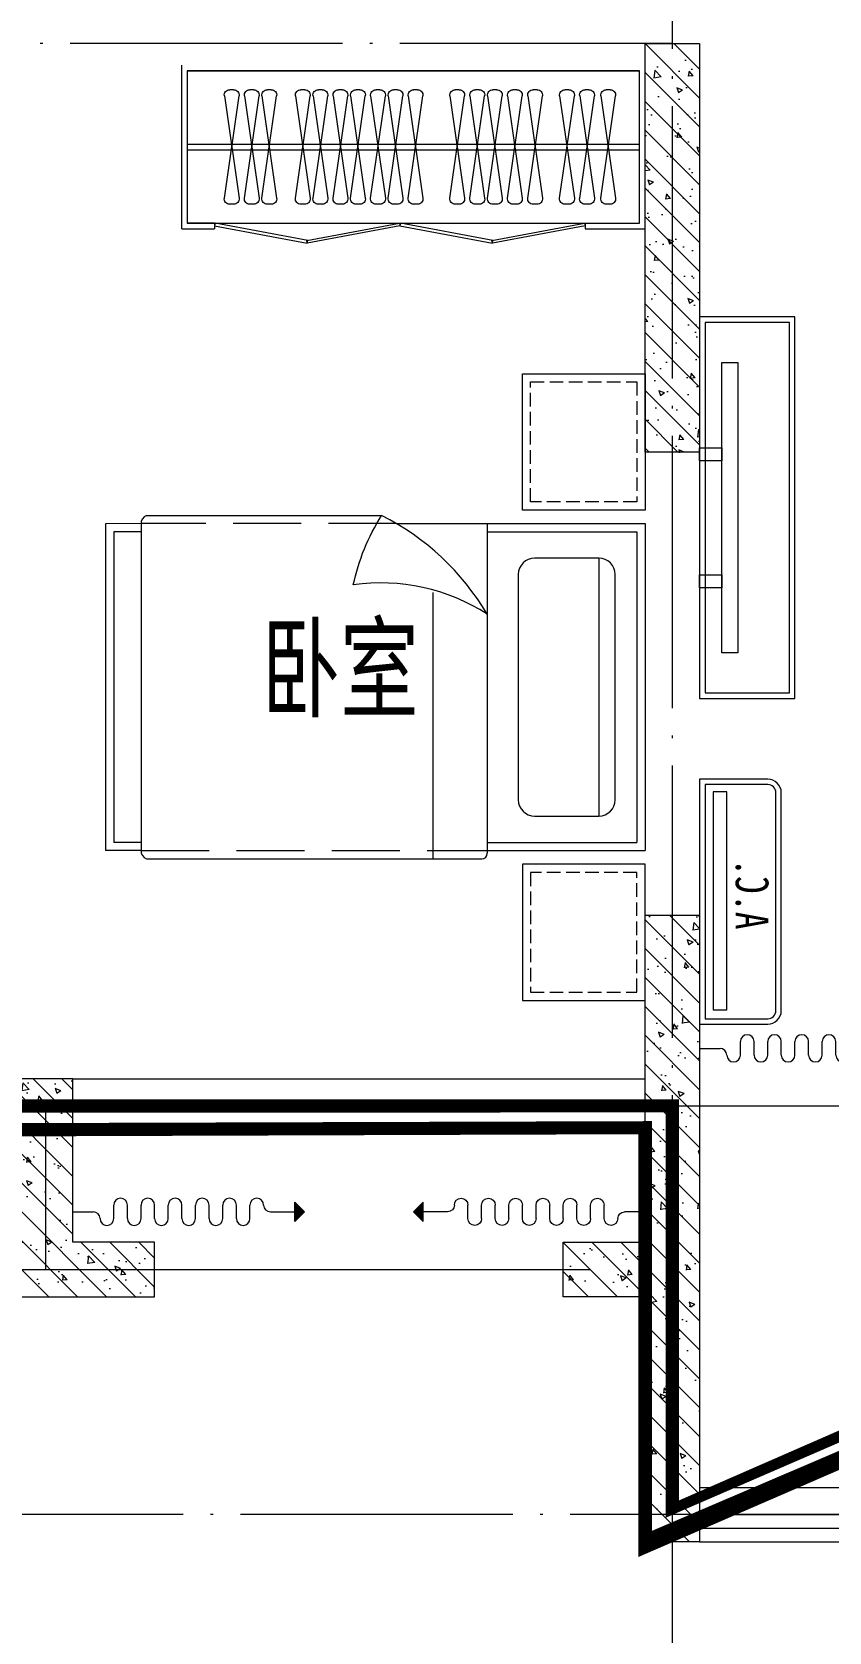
# Model space of a CAD drawing. Extents: x 5393441 to 5456441, y -1528218 to -1483673.
# Drawn here: x 5425591 to 5428516, y -1512931 to -1507058 of the extents above; entities that cross this region are included whole.
import ezdxf
from ezdxf.enums import TextEntityAlignment as Align

# ---------------------------------------------------------------- set-up
doc = ezdxf.new("R2010")
doc.units = 0
doc.header["$LTSCALE"] = 1000
doc.header["$MEASUREMENT"] = 0
doc.linetypes.add('DASH', pattern=[0.35, 0.25, -0.1])
doc.linetypes.add('DOTE', pattern=[2.4200000000000004, 2, -0.2, 0.02, -0.2])
for name, color, linetype, lineweight in [('DOTE', 250, 'DOTE', 5), ('fd', 4, 'Continuous', 5), ('PUB_TEXT', 7, 'Continuous', 5), ('RAIL', 163, 'Continuous', 5), ('WINDOW', 4, 'Continuous', 5), ('剪力墙', 2, 'Continuous', 15), ('剪力墙填充', 8, 'Continuous', 5), ('家具', 159, 'Continuous', 5), ('面积', 190, 'Continuous', 5)]:
    doc.layers.add(name, color=color, linetype=linetype, lineweight=lineweight)
doc.styles.add('_TCH_SPACE', font='simplex_.ttf', dxfattribs={"height": 5, "bigfont": 'GBCBIG'})
doc.styles.add('DIM_FONT', font='细黑一简.ttf', dxfattribs={"width": 0.8})
doc.styles.add('HZ', font='SimSun.ttf', dxfattribs={"width": 0.8, "height": 1.2})
pattern_1 = [(135.0000000166486, (5909537.566687189, 5985.961598103284), (53.03300857358112, 53.033008604401), []), (130.0000000166486, (5909537.566687189, 5985.961598103284), (-215.1780547747558, -18.82564055730339), [22.5, -247.5]), (185.0000000166486, (5909537.566687189, 5985.961598103284), (41.62540001833007, 225.6576401220987), [18, -198]), (79.5486000166486, (5909519.63518319, 5984.392796098022), (-173.5528145743061, 206.8318625678564), [19.12205699999995, -210.3426335999996]), (133.8158000166486, (5909537.566687171, 6045.961598103284), (-320.1723145732648, -49.65570439173874), [33.75, -371.25]), (83.3644000166486, (5909510.885663672, 6041.823605995509), (-280.3988117495266, 292.2353611886563), [28.68308639999995, -315.5138999999992]), (188.8158000166486, (5909537.566687171, 6045.961598103284), (-280.3985836250038, 292.2355801961212), [27, -297]), (159.0000000166486, (5909507.566687176, 6030.961598094553), (-179.0721156004415, -120.7856672516351), [22.5, -247.5]), (214.0000000166486, (5909507.566687176, 6030.961598094553), (-72.99459963968714, 217.5450134928457), [17.99999999999999, -197.9999999999999]), (108.5486000166486, (5909492.644017278, 6020.896116290241), (-252.0667886025625, 96.759148939742), [19.122057, -210.3426336]), (142.5000000166486, (5909537.566687189, 5985.961598103284), (-3.647956624206154, 99.86815614833344), [0, -195.6, 0, -201, 0, -198.75]), (172.5000000166486, (5909537.566687189, 5985.961598103284), (-78.92086126702615, 118.3235135417758), [0, -114.6, 0, -191.1, 0, -75.75]), (212.5000000166486, (5909604.466687188, 5985.961598122725), (-160.1467308497566, -6.766461566848198), [0, -75, 0, -234, 0, -310.5]), (222.5000000166486, (5909634.466687188, 5985.961598131456), (-174.9558508114422, 30.03149464885791), [0, -97.5, 0, -155.4, 0, -220.5])]

# ---------------------------------------------------------------- blocks, each defined once
blk = doc.blocks.new('ytjhgkj')
at = {"layer": '家具', "ltscale": 0.5}
blk.add_lwpolyline([(34949.42200023276, 26115.78217387347), (34599.42200023276, 26115.78217387347), (34599.42200023276, 27515.78217387347), (34949.42200023276, 27515.78217387347)], close=True, dxfattribs=at)
at = {"layer": '家具', "color": 251, "ltscale": 40}
for points in [[(34929.42200023276, 26135.78217387347), (34619.42200023276, 26135.78217387347), (34619.42200023276, 27495.78217387347), (34929.42200023276, 27495.78217387347)], [(34739.41414774628, 27348.91477382826), (34681.28702183755, 27348.91477382826), (34681.28702183755, 26282.64944328725), (34739.41414774628, 26282.64944328725)], [(34681.28702183755, 27110.15441524234), (34599.42202354333, 27110.15441524234), (34599.42202354333, 27062.23665620092), (34681.28702183755, 27062.23665620092)], [(34681.28702183755, 26643.83288781889), (34599.42202354333, 26643.83288781889), (34599.42202354333, 26595.91512877747), (34681.28702183755, 26595.91512877747)]]:
    blk.add_lwpolyline(points, close=True, dxfattribs=at)
blk = doc.blocks.new('A$C2D724C6D')
at = {"layer": '家具', "ltscale": 0.5}
blk.add_lwpolyline([(49.99992823439243, 299.9999716153252), (849.9999282343852, 299.9999716153252, -0.414213562373095), (899.9999282343852, 249.9999716153252), (899.9999282343924, -2.838467480614781e-05), (-7.176560757216066e-05, -2.838467480614781e-05), (-7.176560757216066e-05, 249.9999716153252, -0.414213562373095)], format="xyb", close=True, dxfattribs=at)
at = {"layer": '家具', "color": 251, "ltscale": 40}
blk.add_lwpolyline([(49.99992823439243, 279.9999716153252), (849.9999282343852, 279.9999716153252, -0.4142135623730951), (879.9999282343852, 249.9999716153252), (879.9999282343924, 19.99997161532519), (19.99992823439243, 19.99997161532519), (19.99992823439243, 249.9999716153252, -0.4142135623730951)], format="xyb", close=True, dxfattribs=at)
blk.add_lwpolyline([(52.93805321354012, 49.9135711810668), (52.93805321354012, 99.9135711810668), (852.9380532135401, 99.9135711810668), (852.9380532135401, 49.9135711810668)], close=True, dxfattribs=at)
at = {"layer": '家具', "color": 251, "ltscale": 40, "style": 'HZ', "width": 0.8}
blk.add_text('A.C.', height=120, rotation=6.403302346886927e-06, dxfattribs=at).set_placement((347.6398743229729, 132.7092034386401))
blk = doc.blocks.new('yigui 321')
at = {"layer": '家具'}
for p, q in [((1503075.748598679, 324974.610068831), (1503075.748598609, 325574.6100688375)), ((1504755.748593681, 325554.6100691526), (1503095.748598612, 325554.6100688336)), ((1504775.748593749, 324974.6100691549), (1504775.74859369, 325574.610069046)), ((1503095.748598679, 324974.6100688336), (1503075.748598679, 324974.610068831)), ((1503295.748575049, 324994.6100688481), (1503095.748598677, 324994.6100688496)), ((1503295.748575051, 324974.6100688481), (1503095.748598679, 324974.6100688496)), ((1503295.748575049, 324994.6100688481), (1503295.748575051, 324974.6100688481)), ((1504655.748574943, 324994.6100690064), (1504755.748593746, 324994.6100691526)), ((1504655.748574943, 324994.6100690064), (1504655.748574945, 324974.6100690064)), ((1504655.748574943, 324994.6100689119), (1504655.748574945, 324974.6100690064)), ((1504775.748593749, 324974.6100691549), (1504655.748574945, 324974.6100690064))]:
    blk.add_line(p, q, dxfattribs=at)
at = {"layer": '家具', "color": 8}
for p, q in [((1503203.673779539, 325484.6100688783), (1503217.986457004, 325484.61006888)), ((1503281.55407831, 325484.6100688874), (1503295.866755775, 325484.610068889)), ((1503355.144769679, 325484.610068896), (1503369.457447145, 325484.6100688977)), ((1503471.963266066, 325484.6100689095), (1503486.275943531, 325484.6100689112)), ((1503546.32236321, 325484.6100689183), (1503560.635040675, 325484.6100689199)), ((1503619.913054579, 325484.6100689268), (1503634.225732045, 325484.6100689285)), ((1503684.304761305, 325484.6100689343), (1503698.61743877, 325484.610068936)), ((1503757.895452674, 325484.6100689428), (1503772.20813014, 325484.6100689445)), ((1503910.748977056, 325484.6100689606), (1503925.061654521, 325484.6100689623)), ((1503984.339668425, 325484.6100689693), (1503998.65234589, 325484.6100689709)), ((1504048.731375151, 325484.6100689767), (1504063.044052616, 325484.6100689783)), ((1504122.32206652, 325484.6100689853), (1504136.634743985, 325484.6100689869)), ((1504186.713773246, 325484.6100689928), (1504201.026450711, 325484.6100689944)), ((1504260.304464615, 325484.6100690013), (1504274.617142081, 325484.610069003)), ((1504324.696171341, 325484.6100690088), (1504339.008848806, 325484.6100690105)), ((1504447.70761234, 325484.6100690232), (1504462.020289805, 325484.6100690248)), ((1504512.099319066, 325484.6100690307), (1504526.411996531, 325484.6100690324)), ((1504585.690010435, 325484.6100690392), (1504600.002687901, 325484.6100690408)), ((1503237.811015021, 325461.9667944805), (1503183.849221572, 325087.2533432778)), ((1503237.811015064, 325087.2533432841), (1503183.849221528, 325461.9667944742)), ((1503315.691313792, 325461.9667944896), (1503261.729520342, 325087.2533432869)), ((1503315.691313835, 325087.2533432932), (1503261.729520299, 325461.9667944833)), ((1503389.282005161, 325461.9667944981), (1503335.320211712, 325087.2533432955)), ((1503389.282005205, 325087.2533433017), (1503335.320211668, 325461.9667944919)), ((1503506.100501548, 325461.9667945118), (1503452.138708099, 325087.253343309)), ((1503506.100501591, 325087.2533433153), (1503452.138708055, 325461.9667945055)), ((1503580.459598691, 325461.9667945204), (1503526.497805242, 325087.2533433177)), ((1503580.459598735, 325087.253343324), (1503526.497805198, 325461.9667945142)), ((1503654.050290061, 325461.9667945289), (1503600.088496611, 325087.2533433263)), ((1503654.050290104, 325087.2533433325), (1503600.088496568, 325461.9667945227)), ((1503718.441996786, 325461.9667945365), (1503664.480203338, 325087.2533433338)), ((1503718.44199683, 325087.2533433401), (1503664.480203294, 325461.9667945302)), ((1503792.032688156, 325461.966794545), (1503738.070894707, 325087.2533433423)), ((1503792.0326882, 325087.2533433486), (1503738.070894663, 325461.9667945388)), ((1503944.886212537, 325461.9667945628), (1503890.924419088, 325087.2533433601)), ((1503944.886212581, 325087.2533433664), (1503890.924419044, 325461.9667945565)), ((1504018.476903907, 325461.9667945714), (1503964.515110457, 325087.2533433687)), ((1504018.47690395, 325087.253343375), (1503964.515110414, 325461.9667945651)), ((1504082.868610632, 325461.9667945789), (1504028.906817183, 325087.2533433762)), ((1504082.868610676, 325087.2533433824), (1504028.90681714, 325461.9667945726)), ((1504156.459302002, 325461.9667945875), (1504102.497508552, 325087.2533433848)), ((1504156.459302045, 325087.2533433911), (1504102.497508509, 325461.9667945812)), ((1504220.851008727, 325461.9667945949), (1504166.889215278, 325087.2533433922)), ((1504220.851008771, 325087.2533433985), (1504166.889215235, 325461.9667945887)), ((1504294.441700097, 325461.9667946036), (1504240.479906647, 325087.2533434008)), ((1504294.44170014, 325087.2533434071), (1504240.479906604, 325461.9667945973)), ((1504358.833406822, 325461.966794611), (1504304.871613374, 325087.2533434083)), ((1504358.833406866, 325087.2533434146), (1504304.87161333, 325461.9667946047)), ((1504481.844847822, 325461.9667946253), (1504427.883054372, 325087.2533434226)), ((1504481.844847865, 325087.2533434289), (1504427.883054329, 325461.966794619)), ((1504546.236554547, 325461.9667946328), (1504492.274761098, 325087.2533434301)), ((1504546.236554591, 325087.2533434364), (1504492.274761055, 325461.9667946266)), ((1504619.827245917, 325461.9667946414), (1504565.865452467, 325087.2533434387)), ((1504619.82724596, 325087.253343445), (1504565.865452424, 325461.9667946351)), ((1504755.748593712, 325284.6100691526), (1503095.748598643, 325284.6100688496)), ((1504755.748593715, 325264.6100691526), (1503095.748598645, 325264.6100688496)), ((1503203.673779588, 325064.6100688783), (1503217.986457053, 325064.61006888)), ((1503281.554078359, 325064.6100688874), (1503295.866755824, 325064.610068889)), ((1503355.144769728, 325064.610068896), (1503369.457447194, 325064.6100688977)), ((1503471.963266115, 325064.6100689095), (1503486.27594358, 325064.6100689112)), ((1503546.322363259, 325064.6100689183), (1503560.635040724, 325064.6100689199)), ((1503619.913054628, 325064.6100689268), (1503634.225732093, 325064.6100689285)), ((1503684.304761354, 325064.6100689343), (1503698.617438819, 325064.610068936)), ((1503757.895452723, 325064.6100689428), (1503772.208130189, 325064.6100689445)), ((1503910.748977104, 325064.6100689606), (1503925.06165457, 325064.6100689623)), ((1503984.339668473, 325064.6100689693), (1503998.652345939, 325064.6100689709)), ((1504048.7313752, 325064.6100689767), (1504063.044052665, 325064.6100689783)), ((1504122.322066569, 325064.6100689853), (1504136.634744034, 325064.6100689869)), ((1504186.713773295, 325064.6100689928), (1504201.02645076, 325064.6100689944)), ((1504260.304464664, 325064.6100690013), (1504274.617142129, 325064.610069003)), ((1504324.69617139, 325064.6100690088), (1504339.008848855, 325064.6100690105)), ((1504447.707612389, 325064.6100690232), (1504462.020289854, 325064.6100690248)), ((1504512.099319115, 325064.6100690307), (1504526.41199658, 325064.6100690324)), ((1504585.690010484, 325064.6100690392), (1504600.002687949, 325064.6100690408))]:
    blk.add_line(p, q, dxfattribs=at)
at = {"layer": '家具'}
for points in [[(1504755.748593746, 324994.6100691526), (1503095.748598687, 324994.6100688496), (1503095.748598622, 325554.610068811), (1504755.748593681, 325554.610069114)], [(1503295.74857505, 324984.7779708306), (1503635.74857503, 324921.6757042198), (1503637.573362296, 324931.5078022377), (1503297.573362316, 324994.6100688483)], [(1503975.748574995, 324984.7779709098), (1503635.74857503, 324921.6757042198), (1503633.923787761, 324931.5078022372), (1503973.923787726, 324994.610068927)], [(1503975.748574999, 324984.7779709098), (1504315.748574979, 324921.6757042989), (1504317.573362245, 324931.5078023169), (1503977.573362265, 324994.6100689275)], [(1504655.748574944, 324984.7779709889), (1504315.748574979, 324921.6757042989), (1504313.92378771, 324931.5078023164), (1504653.923787676, 324994.6100690062)]]:
    blk.add_lwpolyline(points, close=True, dxfattribs=at)
at = {"layer": '家具', "color": 8}
for centre, start, end in [((1503203.673779541, 325464.6100688783), 90.00000001334021, 187.594643355809), ((1503217.986457007, 325464.61006888), 352.4053566591773, 90.00000001334021), ((1503281.554078312, 325464.6100688874), 90.00000001334021, 187.594643355809), ((1503295.866755778, 325464.610068889), 352.4053566591773, 90.00000001334021), ((1503355.144769681, 325464.610068896), 90.00000001334021, 187.594643355809), ((1503369.457447147, 325464.6100688977), 352.4053566591773, 90.00000001334021), ((1503471.963266068, 325464.6100689095), 90.00000001334021, 187.594643355809), ((1503486.275943534, 325464.6100689112), 352.4053566591773, 90.00000001334021), ((1503546.322363212, 325464.6100689183), 90.00000001334021, 187.594643355809), ((1503560.635040677, 325464.6100689199), 352.4053566591773, 90.00000001334021), ((1503619.913054581, 325464.6100689268), 90.00000001334021, 187.594643355809), ((1503634.225732047, 325464.6100689285), 352.4053566591773, 90.00000001334021), ((1503684.304761307, 325464.6100689343), 90.00000001334021, 187.594643355809), ((1503698.617438772, 325464.610068936), 352.4053566591773, 90.00000001334021), ((1503757.895452676, 325464.6100689428), 90.00000001334021, 187.594643355809), ((1503772.208130142, 325464.6100689445), 352.4053566591773, 90.00000001334021), ((1503910.748977058, 325464.6100689606), 90.00000001334021, 187.594643355809), ((1503925.061654523, 325464.6100689623), 352.4053566591773, 90.00000001334021), ((1503984.339668427, 325464.6100689693), 90.00000001334021, 187.594643355809), ((1503998.652345893, 325464.6100689709), 352.4053566591773, 90.00000001334021), ((1504048.731375153, 325464.6100689767), 90.00000001334021, 187.594643355809), ((1504063.044052618, 325464.6100689783), 352.4053566591773, 90.00000001334021), ((1504122.322066522, 325464.6100689853), 90.00000001334021, 187.594643355809), ((1504136.634743988, 325464.6100689869), 352.4053566591773, 90.00000001334021), ((1504186.713773248, 325464.6100689928), 90.00000001334021, 187.594643355809), ((1504201.026450713, 325464.6100689944), 352.4053566591773, 90.00000001334021), ((1504260.304464617, 325464.6100690013), 90.00000001334021, 187.594643355809), ((1504274.617142083, 325464.610069003), 352.4053566591773, 90.00000001334021), ((1504324.696171343, 325464.6100690088), 90.00000001334021, 187.594643355809), ((1504339.008848808, 325464.6100690105), 352.4053566591773, 90.00000001334021), ((1504447.707612342, 325464.6100690232), 90.00000001334021, 187.594643355809), ((1504462.020289808, 325464.6100690248), 352.4053566591773, 90.00000001334021), ((1504512.099319068, 325464.6100690307), 90.00000001334021, 187.594643355809), ((1504526.411996533, 325464.6100690324), 352.4053566591773, 90.00000001334021), ((1504585.690010437, 325464.6100690392), 90.00000001334021, 187.594643355809), ((1504600.002687903, 325464.6100690408), 352.4053566591773, 90.00000001334021), ((1503203.673779586, 325084.6100688783), 172.4053566591773, 270), ((1503217.986457051, 325084.61006888), 270, 7.594643355809026), ((1503281.554078356, 325084.6100688874), 172.4053566591773, 270), ((1503295.866755822, 325084.610068889), 270, 7.594643355809026), ((1503355.144769726, 325084.610068896), 172.4053566591773, 270), ((1503369.457447191, 325084.6100688977), 270, 7.594643355809026), ((1503471.963266113, 325084.6100689095), 172.4053566591773, 270), ((1503486.275943578, 325084.6100689112), 270, 7.594643355809026), ((1503546.322363256, 325084.6100689183), 172.4053566591773, 270), ((1503560.635040722, 325084.6100689199), 270, 7.594643355809026), ((1503619.913054625, 325084.6100689268), 172.4053566591773, 270), ((1503634.225732091, 325084.6100689285), 270, 7.594643355809026), ((1503684.304761351, 325084.6100689343), 172.4053566591773, 270), ((1503698.617438817, 325084.610068936), 270, 7.594643355809026), ((1503757.89545272, 325084.6100689428), 172.4053566591773, 270), ((1503772.208130186, 325084.6100689445), 270, 7.594643355809026), ((1503910.748977102, 325084.6100689606), 172.4053566591773, 270), ((1503925.061654567, 325084.6100689623), 270, 7.594643355809026), ((1503984.339668471, 325084.6100689693), 172.4053566591773, 270), ((1503998.652345937, 325084.6100689709), 270, 7.594643355809026), ((1504048.731375197, 325084.6100689767), 172.4053566591773, 270), ((1504063.044052663, 325084.6100689783), 270, 7.594643355809026), ((1504122.322066566, 325084.6100689853), 172.4053566591773, 270), ((1504136.634744032, 325084.6100689869), 270, 7.594643355809026), ((1504186.713773292, 325084.6100689928), 172.4053566591773, 270), ((1504201.026450758, 325084.6100689944), 270, 7.594643355809026), ((1504260.304464661, 325084.6100690013), 172.4053566591773, 270), ((1504274.617142127, 325084.610069003), 270, 7.594643355809026), ((1504324.696171387, 325084.6100690088), 172.4053566591773, 270), ((1504339.008848853, 325084.6100690105), 270, 7.594643355809026), ((1504447.707612386, 325084.6100690232), 172.4053566591773, 270), ((1504462.020289852, 325084.6100690248), 270, 7.594643355809026), ((1504512.099319112, 325084.6100690307), 172.4053566591773, 270), ((1504526.411996578, 325084.6100690324), 270, 7.594643355809026), ((1504585.690010481, 325084.6100690392), 172.4053566591773, 270), ((1504600.002687947, 325084.6100690408), 270, 7.594643355809026)]:
    blk.add_arc(centre, 20, start, end, dxfattribs=at)
at = {"layer": '家具', "color": 8, "style": 'DIM_FONT', "width": 0.6999999999534339, "flags": 9}
for tag, p, rotation in [('YSIZE', (1503209.480118298, 325259.610068879), 4.764361865560209e-09), ('XSIZE', (1503209.480118298, 325259.610068879), 4.764361865560209e-09), ('YSIZE', (1503360.951108438, 325259.6100688966), 9.528723731120417e-09), ('XSIZE', (1503360.951108438, 325259.6100688966), 9.528723731120417e-09), ('YSIZE', (1503477.769604825, 325259.6100689102), 9.528723731120417e-09), ('XSIZE', (1503477.769604825, 325259.6100689102), 9.528723731120417e-09), ('YSIZE', (1503552.128701969, 325259.6100689189), 4.764361865560209e-09), ('XSIZE', (1503552.128701969, 325259.6100689189), 4.764361865560209e-09), ('YSIZE', (1503625.719393338, 325259.6100689275), 9.528723731120417e-09), ('XSIZE', (1503625.719393338, 325259.6100689275), 9.528723731120417e-09), ('YSIZE', (1503690.111100064, 325259.610068935), 4.764361865560209e-09), ('XSIZE', (1503690.111100064, 325259.610068935), 4.764361865560209e-09), ('YSIZE', (1503763.701791433, 325259.6100689435), 9.528723731120417e-09), ('XSIZE', (1503763.701791433, 325259.6100689435), 9.528723731120417e-09), ('YSIZE', (1503916.555315814, 325259.6100689613), 4.764361865560209e-09), ('XSIZE', (1503916.555315814, 325259.6100689613), 4.764361865560209e-09), ('YSIZE', (1503990.146007184, 325259.6100689699), 4.764361865560209e-09), ('XSIZE', (1503990.146007184, 325259.6100689699), 4.764361865560209e-09), ('YSIZE', (1504054.53771391, 325259.6100689774), 4.764361865560209e-09), ('XSIZE', (1504054.53771391, 325259.6100689774), 4.764361865560209e-09), ('YSIZE', (1504128.128405279, 325259.610068986), 4.764361865560209e-09), ('XSIZE', (1504128.128405279, 325259.610068986), 4.764361865560209e-09), ('YSIZE', (1504192.520112005, 325259.6100689935), 4.764361865560209e-09), ('XSIZE', (1504192.520112005, 325259.6100689935), 4.764361865560209e-09), ('YSIZE', (1504266.110803374, 325259.610069002), 4.764361865560209e-09), ('XSIZE', (1504266.110803374, 325259.610069002), 4.764361865560209e-09), ('YSIZE', (1504330.5025101, 325259.6100690095), 4.764361865560209e-09), ('XSIZE', (1504330.5025101, 325259.6100690095), 4.764361865560209e-09), ('YSIZE', (1504453.513951099, 325259.6100690239), 4.764361865560209e-09), ('XSIZE', (1504453.513951099, 325259.6100690239), 4.764361865560209e-09), ('YSIZE', (1504517.905657825, 325259.6100690313), 9.528723731120417e-09), ('XSIZE', (1504517.905657825, 325259.6100690313), 9.528723731120417e-09), ('YSIZE', (1504591.496349194, 325259.6100690399), 4.764361865560209e-09), ('XSIZE', (1504591.496349194, 325259.6100690399), 4.764361865560209e-09)]:
    blk.add_attdef(tag, p, '', height=0.5, rotation=rotation, dxfattribs=at)
for tag in ['YSIZE', 'XSIZE']:
    blk.add_attdef(tag, (1503287.360417069, 325259.6100688881), '', height=0.5, dxfattribs=at)
blk = doc.blocks.new('bed3')
at = {"layer": '家具'}
for p, q in [((1210394.094669827, -496224.3818300155), (1210394.094669827, -495312.0703545914)), ((1210394.094669827, -495312.0703545914), (1211594.120669827, -495312.070354498)), ((1210424.094669827, -495342.0703545914), (1211564.120669827, -495342.070354498)), ((1210424.094669827, -495891.1655459416), (1210424.094669827, -495342.0703545914)), ((1211564.120669827, -495891.1655458482), (1211564.120669827, -495342.070354498)), ((1211594.120669827, -495891.1655458482), (1211594.120669827, -495312.070354498)), ((1210520.715806596, -495481.9261217935), (1211467.499533057, -495481.9261217001)), ((1210394.127878925, -495891.1655459416), (1211604.120669827, -495891.1655458482)), ((1211624.120669827, -497142.0286346779), (1211624.120669827, -495911.1655458482)), ((1210646.710605355, -496091.5439642526), (1211624.120669827, -496091.543964159)), ((1210364.094669827, -497142.028634771), (1210364.094669827, -496279.130802315)), ((1210394.123699336, -497162.0283123315), (1211594.120669827, -497162.0286322164)), ((1210394.123835272, -497162.0283123318), (1210394.127878925, -497292.0286347712)), ((1210424.123699351, -497162.0283197158), (1210424.126914422, -497262.0286347712)), ((1211564.120669827, -497162.0286346779), (1211564.120669827, -497262.0286346779)), ((1211594.120669827, -497162.0286346779), (1211594.120669827, -497292.0286346779)), ((1210394.127878925, -497292.0286347712), (1211594.120669827, -497292.0286346779)), ((1210424.126914422, -497262.0286347712), (1211564.120669827, -497262.0286346779))]:
    blk.add_line(p, q, dxfattribs=at)
at = {"layer": '家具', "linetype": 'DASH'}
for p, q in [((1211594.120669827, -497162.0286346779), (1211594.120669827, -495891.1655458482)), ((1210394.094669827, -496224.3818300155), (1210394.123835272, -497162.0283123318))]:
    blk.add_line(p, q, dxfattribs=at)
at = {"layer": '家具'}
blk.add_lwpolyline([(1210520.715806596, -495481.9261217935), (1210520.715806596, -495717.3234987406, 0.4142135623730953), (1210580.715806596, -495777.3234987406), (1211407.499533057, -495777.3234986472, 0.414213562373095), (1211467.499533057, -495717.3234986472), (1211467.499533057, -495481.9261217001, 0.414213562373095), (1211407.499533057, -495421.9261217001), (1210580.715806596, -495421.9261217935, 0.414213562373095)], format="xyb", close=True, dxfattribs=at)
blk.add_lwpolyline([(1210726.739818958, -495891.1655459416, 0.1803020398392493), (1210618.732801067, -496382.8613877816, -0.08863692969021798), (1210364.222651679, -496279.1347507581, 28871.27155084922)], format="xyb", dxfattribs=at)
for centre, radius, start, end in [((1211207.359077287, -496703.606658238), 943.9573255325126, 120.6074670314294, 153.2773086982753), ((1211604.120669827, -495911.1655458482), 20, 0, 90), ((1210392.883249238, -497131.3470504247), 30.70632750165869, 200.3566406230752, 272.3152198993276), ((1211595.357698844, -497131.3841744312), 30.66941528179127, 267.6883884876952, 339.691740060469)]:
    blk.add_arc(centre, radius, start, end, dxfattribs=at)
blk = doc.blocks.new('dgfgf')
at = {"layer": '家具'}
blk.add_lwpolyline([(7597.416674697219, -62676.15392832961), (7147.416674697219, -62676.15392832962), (7147.41667469719, -63176.15392832961), (7597.416674697219, -63176.15392832962), (7597.416674697219, -62676.15392832961), (7517.416674697219, -62676.1539283296)], dxfattribs=at)
at = {"layer": '家具', "color": 251, "linetype": 'DASH', "ltscale": 0.2}
blk.add_lwpolyline([(7567.416674697248, -62706.1539283296), (7177.416674697248, -62706.1539283296), (7177.416674697248, -63146.1539283296), (7567.416674697248, -63146.1539283296)], close=True, dxfattribs=at)
blk = doc.blocks.new('A$C50400A6F')
at = {"layer": '家具'}
blk.add_hatch(color=256, dxfattribs=at).paths.add_polyline_path([(814.6446048791113, 14.64463077617984), (814.6446048791113, 85.35530889483925), (849.999943938441, 49.99996983550955)])
for p, q in [((149.999943938441, 24.99996983550955), (149.999943938441, 74.99996983550955)), ((199.999943938441, 24.99996983550955), (199.999943938441, 74.99996983550955)), ((249.999943938441, 24.99996983550955), (249.999943938441, 74.99996983550955)), ((299.999943938441, 24.99996983550955), (299.999943938441, 74.99996983550955)), ((349.999943938441, 24.99996983550955), (349.999943938441, 74.99996983550955)), ((399.999943938441, 24.99996983550955), (399.999943938441, 74.99996983550955)), ((449.999943938441, 24.99996983550955), (449.999943938441, 74.99996983550955)), ((499.999943938441, 24.99996983550955), (499.999943938441, 74.99996983550955)), ((549.999943938441, 24.99996983550955), (549.999943938441, 74.99996983550955)), ((599.999943938441, 24.99996983550955), (599.999943938441, 74.99996983550955)), ((649.999943938441, 24.99996983550955), (649.999943938441, 74.99996983550955)), ((699.999943938441, 74.99996983550955), (699.999943938441, 74.99996983550955)), ((849.999943938441, 49.99996983550955), (814.6446048791113, 85.35530889483925)), ((814.6446048791113, 14.64463077617984), (814.644604879104, 85.35530889484653)), ((-5.606155900750309e-05, 49.99996983550955), (74.99994393844099, 49.99996983550955)), ((99.99994393844099, 24.99996983550955), (99.99994393844099, 24.99996983550955)), ((724.999943938441, 49.99996983550955), (814.644604879104, 49.99996983550955)), ((849.999943938441, 49.99996983550955), (814.6446048791113, 14.64463077617984))]:
    blk.add_line(p, q, dxfattribs=at)
for centre, start, end in [((174.999943938441, 74.99996983550955), 0, 180), ((274.999943938441, 74.99996983550955), 0, 180), ((374.999943938441, 74.99996983550955), 0, 180), ((474.999943938441, 74.99996983550955), 0, 180), ((574.999943938441, 74.99996983550955), 0, 180), ((674.999943938441, 74.99996983550955), 0, 180), ((724.999943938441, 74.99996983550955), 180, 270), ((74.99994393844099, 24.99996983550955), 0, 90), ((124.999943938441, 24.99996983550955), 180, 0), ((224.999943938441, 24.99996983550955), 180, 0), ((324.999943938441, 24.99996983550955), 180, 0), ((424.999943938441, 24.99996983550955), 180, 0), ((524.999943938441, 24.99996983550955), 180, 0), ((624.999943938441, 24.99996983550955), 180, 0)]:
    blk.add_arc(centre, 25, start, end, dxfattribs=at)
blk = doc.blocks.new('jianliqiang')
at = {"layer": '剪力墙填充'}
h = blk.add_hatch(dxfattribs=at)
h.set_pattern_fill('钢筋混凝土', color=256, scale=30, style=0)
h.set_pattern_definition(pattern_1)
h.paths.add_polyline_path([(3238072.603506895, -531867.5624371248), (3238072.603507025, -533367.5624371248), (3237872.597680151, -533367.5364369587), (3237872.59767979, -531867.5624371727)])
h = blk.add_hatch(dxfattribs=at)
h.set_pattern_fill('钢筋混凝土', color=256, scale=30, style=0)
h.set_pattern_definition(pattern_1)
h.paths.add_polyline_path([(3235072.603511647, -533867.5624207046), (3234872.603506584, -533867.5624207449), (3234872.603506962, -535667.5624207449), (3234172.603513712, -535667.5624208832), (3234172.603513886, -536267.5624380196), (3234072.603513003, -536267.5624380421), (3234072.603513049, -536467.5624380454), (3234372.603513053, -536467.5624381257), (3234372.603512933, -535867.562438081), (3235572.603579616, -535867.5624378102), (3235572.603512423, -536467.562437623), (3236072.603510561, -536467.5624376845), (3236072.603510514, -536267.5624376845), (3235772.603512979, -536267.5624377548), (3235772.60351279, -535667.5624377681), (3235072.603512301, -535667.56242072)])
h = blk.add_hatch(dxfattribs=at)
h.set_pattern_fill('钢筋混凝土', color=256, scale=30, style=0)
h.set_pattern_definition([(135.0000000166486, (6804747.429164096, 0.001013596076518297), (53.03300857358112, 53.033008604401), []), (130.0000000166486, (6804747.429164096, 0.001013596076518297), (-215.1780547747558, -18.82564055730339), [22.5, -247.5]), (185.0000000166486, (6804747.429164096, 0.001013596076518297), (41.62540001833007, 225.6576401220987), [18, -198]), (79.5486000166486, (6804729.497660098, -1.567788408952765), (-173.5528145743061, 206.8318625678564), [19.122057, -210.3426336]), (133.8158000166486, (6804747.429164079, 60.00101359607652), (-320.1723145732648, -49.65570439173874), [33.75, -371.25]), (83.36440001664859, (6804720.74814058, 55.86302148841787), (-280.3988117495266, 292.2353611886563), [28.68308639999999, -315.5138999999998]), (188.8158000166486, (6804747.429164079, 60.00101359607652), (-280.3985836250038, 292.2355801961212), [27, -297]), (159.0000000166486, (6804717.429164083, 45.00101358746178), (-179.0721156004415, -120.7856672516351), [22.5, -247.5]), (214.0000000166486, (6804717.429164083, 45.00101358746178), (-72.99459963968714, 217.5450134928457), [17.99999999999999, -197.9999999999999]), (108.5486000166486, (6804702.506494186, 34.93553178315051), (-252.0667886025625, 96.759148939742), [19.122057, -210.3426336]), (142.5000000166486, (6804747.429164096, 0.001013596076518297), (-3.647956624206154, 99.86815614833344), [0, -195.6, 0, -201, 0, -198.75]), (172.5000000166486, (6804747.429164096, 0.001013596076518297), (-78.92086126702615, 118.3235135417758), [0, -114.6, 0, -191.1, 0, -75.75]), (212.5000000166486, (6804814.329164096, 0.001013615517877042), (-160.1467308497566, -6.766461566848198), [0, -75, 0, -234, 0, -310.5]), (222.5000000166486, (6804844.329164096, 0.001013624249026179), (-174.9558508114422, 30.03149464885791), [0, -97.5, 0, -155.4, 0, -220.5])])
h.paths.add_polyline_path([(3238072.603508212, -537367.5624372133), (3237872.603508212, -537367.5624372612), (3237872.603507997, -536467.562437261), (3237572.603510561, -536467.5624373315), (3237572.603510514, -536267.562437332), (3237872.603507948, -536267.562437261), (3237872.6035076, -535067.562437261), (3238072.603507661, -535067.5624372133), (3238072.579992549, -535667.5624375117), (3238072.579992602, -535867.5624375204), (3238072.603507852, -535867.5624372114)])
at = {"layer": '剪力墙'}
for points in [[(3238072.603506895, -531867.5624371248), (3238072.603507025, -533367.5624371248), (3237872.597680151, -533367.5364369587), (3237872.59767979, -531867.5624371727)], [(3235072.603511647, -533867.5624207046), (3234872.603506584, -533867.5624207449), (3234872.603506962, -535667.5624207449), (3234172.603513712, -535667.5624208832), (3234172.603513886, -536267.5624380196), (3234072.603513003, -536267.5624380421), (3234072.603513049, -536467.5624380454), (3234372.603513053, -536467.5624381257), (3234372.603512933, -535867.562438081), (3235572.603579616, -535867.5624378102), (3235572.603512423, -536467.562437623), (3236072.603510561, -536467.5624376845), (3236072.603510514, -536267.5624376845), (3235772.603512979, -536267.5624377548), (3235772.60351279, -535667.5624377681), (3235072.603512301, -535667.56242072)]]:
    blk.add_lwpolyline(points, close=True, dxfattribs=at)
blk.add_lwpolyline([(3238072.603508212, -537367.5624372133), (3237872.603508212, -537367.5624372612), (3237872.603507997, -536467.562437261), (3237572.603510561, -536467.5624373315), (3237572.603510514, -536267.562437332), (3237872.603507948, -536267.562437261), (3237872.6035076, -535067.562437261), (3238072.603507661, -535067.5624372133), (3238072.579992553, -535667.5624372112), (3238072.579992549, -535667.5624375117), (3238072.579992602, -535867.5624375204), (3238072.603507852, -535867.5624372114), (3238072.603508288, -537367.5624372084)], dxfattribs=at)

msp = doc.modelspace()

# ---------------------------------------------------------------- linework, layer by layer
at = {"layer": 'DOTE', "linetype": 'DOTE', "ltscale": 0.5}
for p, q in [((5427941.184810715, -1503700.437120065), (5427941.184811194, -1515828.965764109)), ((5427941.184810849, -1507100.437121223), (5421641.184810351, -1507100.437120314)), ((5427941.184810949, -1511000.437120154), (5424541.184816054, -1511000.437120293)), ((5425641.184816034, -1511000.437120265), (5425641.184816075, -1511600.437120247)), ((5443086.259221117, -1511000.437119219), (5427941.184811003, -1511000.437120154)), ((5443086.259221252, -1512500.437119466), (5421641.184811221, -1512500.437120314))]:
    msp.add_line(p, q, dxfattribs=at)
at = {"layer": 'DOTE', "linetype": 'DOTE'}
for p, q in [((5424241.184816083, -1511600.437120305), (5425641.184816075, -1511600.437120247)), ((5425641.184816075, -1511600.437120247), (5427941.184811032, -1511600.437120152))]:
    msp.add_line(p, q, dxfattribs=at)
at = {"layer": 'RAIL'}
for p, q in [((5428041.184811035, -1512400.437120148), (5431141.184809296, -1512400.437119697)), ((5428041.184811044, -1512500.437120148), (5431141.184809307, -1512500.437119697)), ((5428041.18481105, -1512550.437120148), (5431141.184809311, -1512550.437119697)), ((5428041.184811055, -1512600.437120148), (5431141.184809316, -1512600.437119697))]:
    msp.add_line(p, q, dxfattribs=at)
at = {"layer": 'WINDOW'}
msp.add_line((5425741.184816078, -1510900.437120182), (5427841.184810996, -1510900.437120095), dxfattribs=at)
at = {"layer": '面积', "const_width": 50}
msp.add_lwpolyline([(5431841.184807387, -1511000.437160529), (5431341.184808558, -1511000.437160481), (5427941.18481016, -1512500.437160113), (5427941.184810227, -1511000.437160188), (5424941.184815269, -1511000.437159847), (5421641.184810372, -1511000.437159708), (5421641.184810184, -1504700.437159653), (5423441.184811183, -1504700.437159878), (5424941.18481561, -1506050.437159866), (5424941.184815152, -1504700.437160066), (5424941.184814822, -1503700.437159836), (5431841.184807658, -1503700.437122048), (5431841.184807387, -1511000.437160529)], close=True, dxfattribs=at)
at = {"layer": '面积', "color": 1, "const_width": 50}
msp.add_lwpolyline([(5411941.184813653, -1511100.437163976), (5415441.18481186, -1512600.437164147), (5415441.18481192, -1511100.437164739), (5421641.184811465, -1511100.437164981), (5427841.184811009, -1511100.437164739), (5427841.184811069, -1512600.437164147), (5431341.184809276, -1511100.437163976), (5431941.184809273, -1511100.4371642), (5431941.184809218, -1509700.437119812), (5435641.184809165, -1508200.437119658), (5435841.184809165, -1508200.437163853)], dxfattribs=at)

# ---------------------------------------------------------------- block references
at = {"layer": 'fd'}
msp.add_blockref('jianliqiang', (2189968.581305367, -975232.8746567525), dxfattribs=at)
at = {"layer": '家具', "xscale": -1}
for name, p, rotation in [('ytjhgkj', (5393441.762808026, -1481988.340954588), 180.0000000066701), ('dgfgf', (5434987.835784343, -1445636.715381322), 0.0006946449127909203), ('A$C2D724C6D', (5428041.184839374, -1510700.4370484), 269.9999558172138)]:
    msp.add_blockref(name, p, dxfattribs=dict(at, rotation=rotation))
at = {"layer": '家具'}
for name, p, rotation in [('bed3', (5923153.256465103, -298468.8614755954), 270), ('dgfgf', (5434987.835736322, -1573289.222542788), 179.9993053117315)]:
    msp.add_blockref(name, p, dxfattribs=dict(at, rotation=rotation))
for p in [(5428041.184867064, -1510838.875775814), (5425741.208195138, -1511438.875903885)]:
    msp.add_blockref('A$C50400A6F', p, dxfattribs=at)
at = {"layer": '家具', "xscale": -1}
msp.add_blockref('A$C50400A6F', (5427841.161432014, -1511438.875903696), dxfattribs=at)
at = {"layer": '面积', "xscale": -1}
msp.add_blockref('yigui 321', (6930916.933440678, -1832755.047054531), dxfattribs=at)

# ---------------------------------------------------------------- texts
at = {"layer": 'PUB_TEXT', "style": '_TCH_SPACE', "width": 0.7058823529411765}
msp.add_text('卧室', height=300, rotation=2.273941035468852e-09, dxfattribs=at).set_placement((5426721.905967612, -1509543.27494446), align=Align.CENTER)

doc.saveas('drawing.dxf')
